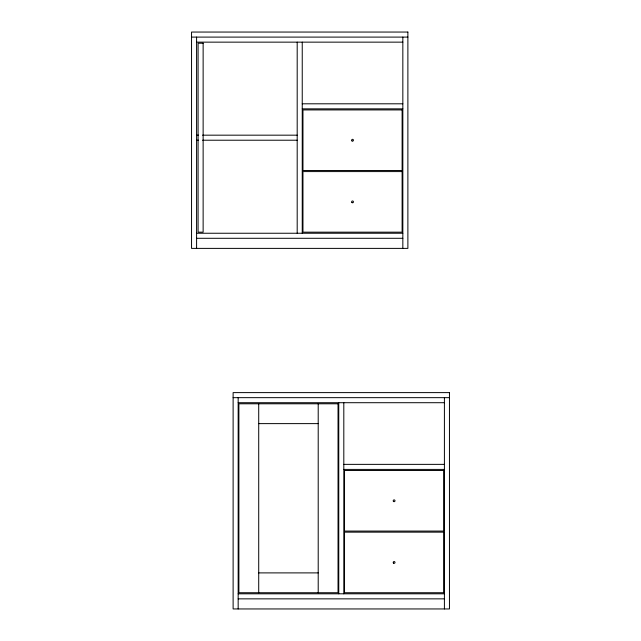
<?xml version="1.0" encoding="UTF-8"?>
<svg xmlns="http://www.w3.org/2000/svg" width="641" height="641" viewBox="0 0 641 641"><rect width="100%" height="100%" fill="white"/><g stroke="black" fill="none" stroke-linecap="round" stroke-linejoin="round"><path stroke-width="0.96" d="M191.547 37.098L407.884 37.098M196.595 42.146L402.836 42.146M302.24 103.802L402.836 103.802M302.24 108.85L402.836 108.85M196.595 135.171L198.59 135.171M202.572 135.171L297.192 135.171M196.595 140.219L198.59 140.219M202.572 140.219L297.192 140.219M196.595 233.244L402.836 233.244M196.595 238.292L402.836 238.292M233.116 397.66L449.453 397.66M238.164 402.708L444.405 402.708M258.716 423.621L318.208 423.621M343.808 464.364L444.405 464.364M343.808 469.412L444.405 469.412M258.716 572.894L318.208 572.894M238.164 593.806L444.405 593.806M238.164 598.854L444.405 598.854M444.405 397.66L444.405 608.95M402.836 37.098L402.836 248.388M343.808 402.708L343.808 593.806M338.76 402.708L338.76 593.806M318.208 403.79L318.208 592.725M302.24 42.146L302.24 233.244M297.192 42.146L297.192 233.244M258.716 403.79L258.716 592.725M238.164 397.66L238.164 608.95M196.595 37.098L196.595 248.388M407.884 32.05L191.547 32.05L191.547 248.388L407.884 248.388L407.884 32.05M203.133 43.227L198.085 43.227L198.085 232.162L203.133 232.162L203.133 43.227M402.115 109.931L302.961 109.931L302.961 170.506L402.115 170.506L402.115 109.931M402.115 171.588L302.961 171.588L302.961 232.162L402.115 232.162L402.115 171.588M449.453 392.613L233.116 392.613L233.116 608.95L449.453 608.95L449.453 392.613M338.039 403.79L238.885 403.79L238.885 592.725L338.039 592.725L338.039 403.79M443.684 470.494L344.529 470.494L344.529 531.068L443.684 531.068L443.684 470.494M443.684 532.15L344.529 532.15L344.529 592.725L443.684 592.725L443.684 532.15M352.013 140.956A0.897 0.897 0 0 0 353.439 140.307A0.897 0.897 0 0 0 352.165 139.401A0.897 0.897 0 0 0 352.013 140.956M352.013 202.612A0.897 0.897 0 0 0 353.439 201.963A0.897 0.897 0 0 0 352.165 201.058A0.897 0.897 0 0 0 352.013 202.612M393.582 563.175A0.897 0.897 0 0 0 395 562.526A0.897 0.897 0 0 0 393.734 561.62A0.897 0.897 0 0 0 393.582 563.175M393.582 501.518A0.897 0.897 0 0 0 395 500.869A0.897 0.897 0 0 0 393.734 499.964A0.897 0.897 0 0 0 393.582 501.518"/></g></svg>
